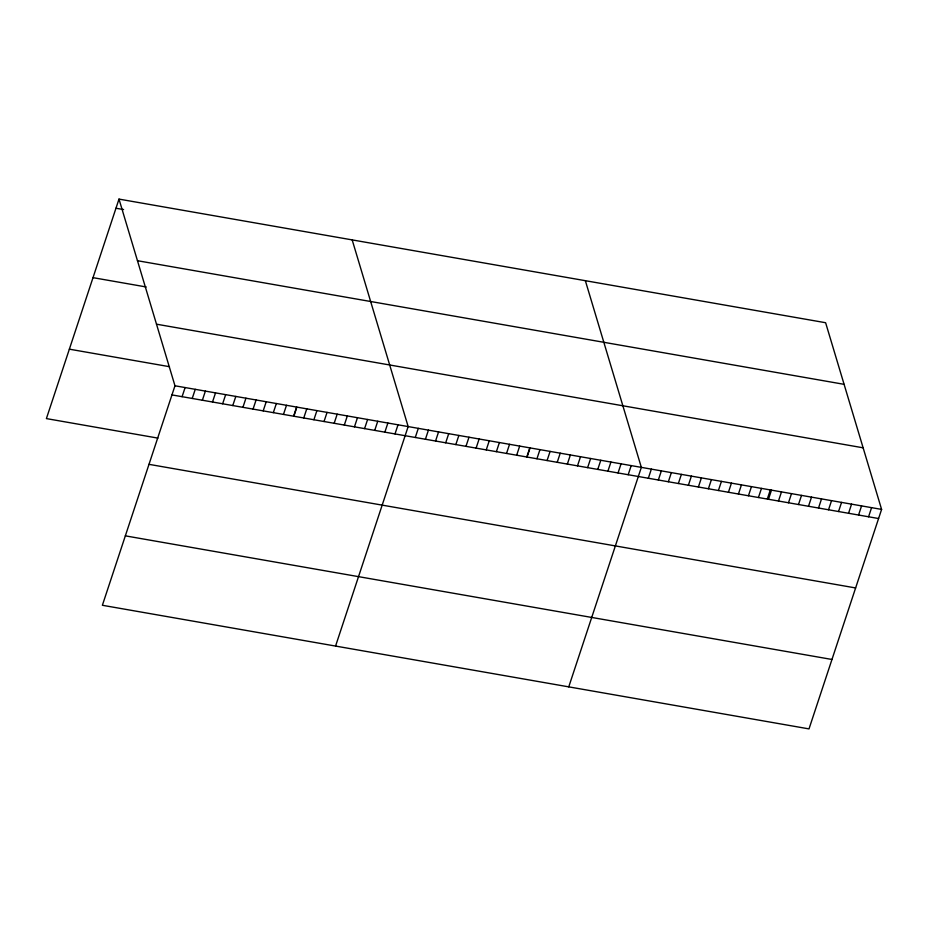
<?xml version="1.0" encoding="UTF-8"?>
<svg xmlns="http://www.w3.org/2000/svg" width="928" height="928" viewBox="0 0 928 928"><rect width="100%" height="100%" fill="white"/><g stroke="black" fill="none" stroke-linecap="round" stroke-linejoin="round"><path stroke-width="1.39" d="M118.993 199.102L174.974 385.781L102.382 605.276L809.007 728.898L881.6 509.402L825.618 322.724L118.993 199.102L46.4 418.598L157.922 438.109M182.085 396.685L185.113 387.556M192.224 398.46L195.251 389.331M202.362 400.235L205.39 391.106M212.5 402.01L215.528 392.88M222.639 403.784L225.666 394.655M232.777 405.559L235.805 396.43M242.916 407.334L245.943 398.205M253.054 409.109L256.082 399.98M263.192 410.872L266.22 401.743M273.331 412.647L276.358 403.518M283.469 414.422L286.497 405.292M293.608 416.196L296.635 407.067M293.932 415.999L296.809 407.322M303.758 417.971L306.774 408.842M313.896 419.746L316.912 410.617M324.034 421.521L327.05 412.392M334.173 423.296L337.189 414.166M344.311 425.07L347.327 415.941M354.45 426.845L357.466 417.716M364.588 428.608L367.604 419.479M374.726 430.383L377.742 421.254M384.865 432.158L387.881 423.029M395.003 433.933L398.019 424.804M335.565 646.062L408.158 426.578L352.176 239.9M415.28 437.482L418.296 428.353M425.418 439.257L428.434 430.128M435.557 441.032L438.573 431.903M445.695 442.807L448.711 433.678M455.834 444.582L458.85 435.452M465.972 446.345L468.988 437.227M476.11 448.12L479.126 438.99M486.249 449.894L489.265 440.765M496.387 451.669L499.403 442.54M506.526 453.444L509.542 444.315M516.664 455.219L519.68 446.09M526.802 456.994L529.818 447.864M527.127 456.796L529.992 448.12M536.941 458.768L539.957 449.639M547.079 460.543L550.095 451.414M557.218 462.318L560.234 453.189M567.356 464.081L570.372 454.964M577.494 465.856L580.51 456.727M587.633 467.631L590.649 458.502M597.771 469.406L600.787 460.276M607.91 471.18L610.926 462.051M618.048 472.955L621.064 463.826M628.186 474.73L631.202 465.601M568.76 686.859L641.341 467.376L585.359 280.697M648.336 478.256L651.352 469.127M658.346 480.008L661.362 470.879M668.357 481.76L671.373 472.63M678.368 483.511L681.384 474.382M688.379 485.263L691.395 476.134M698.39 487.014L701.406 477.885M708.4 488.766L711.416 479.637M718.411 490.518L721.427 481.388M728.422 492.269L731.438 483.14M738.433 494.021L741.449 484.892M748.444 495.772L751.46 486.643M758.454 497.512L761.47 488.395M767.375 498.823L770.252 490.146M768.465 499.264L771.481 490.146M778.476 501.016L781.492 491.886M788.487 502.767L791.503 493.638M798.498 504.519L801.514 495.39M808.508 506.27L811.524 497.141M818.519 508.022L821.535 498.893M828.53 509.774L831.546 500.644M838.541 511.525L841.557 502.396M848.552 513.277L851.568 504.148M858.562 515.028L861.578 505.899M868.573 516.78L871.589 507.651M115.965 208.232L123.575 209.566M137.46 260.71L844.097 384.331M93.009 277.658L146.241 286.972M156.496 324.185L863.121 447.806M69.356 349.172L169.476 366.688M174.974 385.781L881.6 509.402M171.947 394.91L878.584 518.532M148.99 464.336L855.628 587.946M125.338 535.85L831.975 659.472"/></g></svg>
